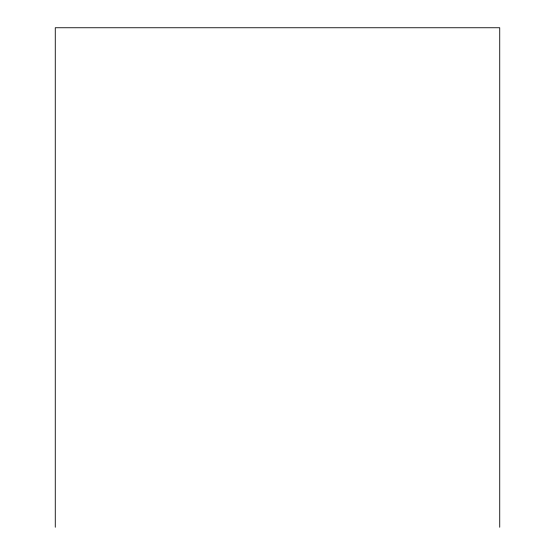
<?xml version="1.0" encoding="UTF-8"?>
<svg xmlns="http://www.w3.org/2000/svg" width="555" height="555" viewBox="0 0 555 555"><rect width="100%" height="100%" fill="white"/><g stroke="black" fill="none" stroke-linecap="round" stroke-linejoin="round"><path stroke-width="0.83" d="M499.729 527.25L499.729 27.75L55.271 27.75L55.271 527.25"/></g></svg>
